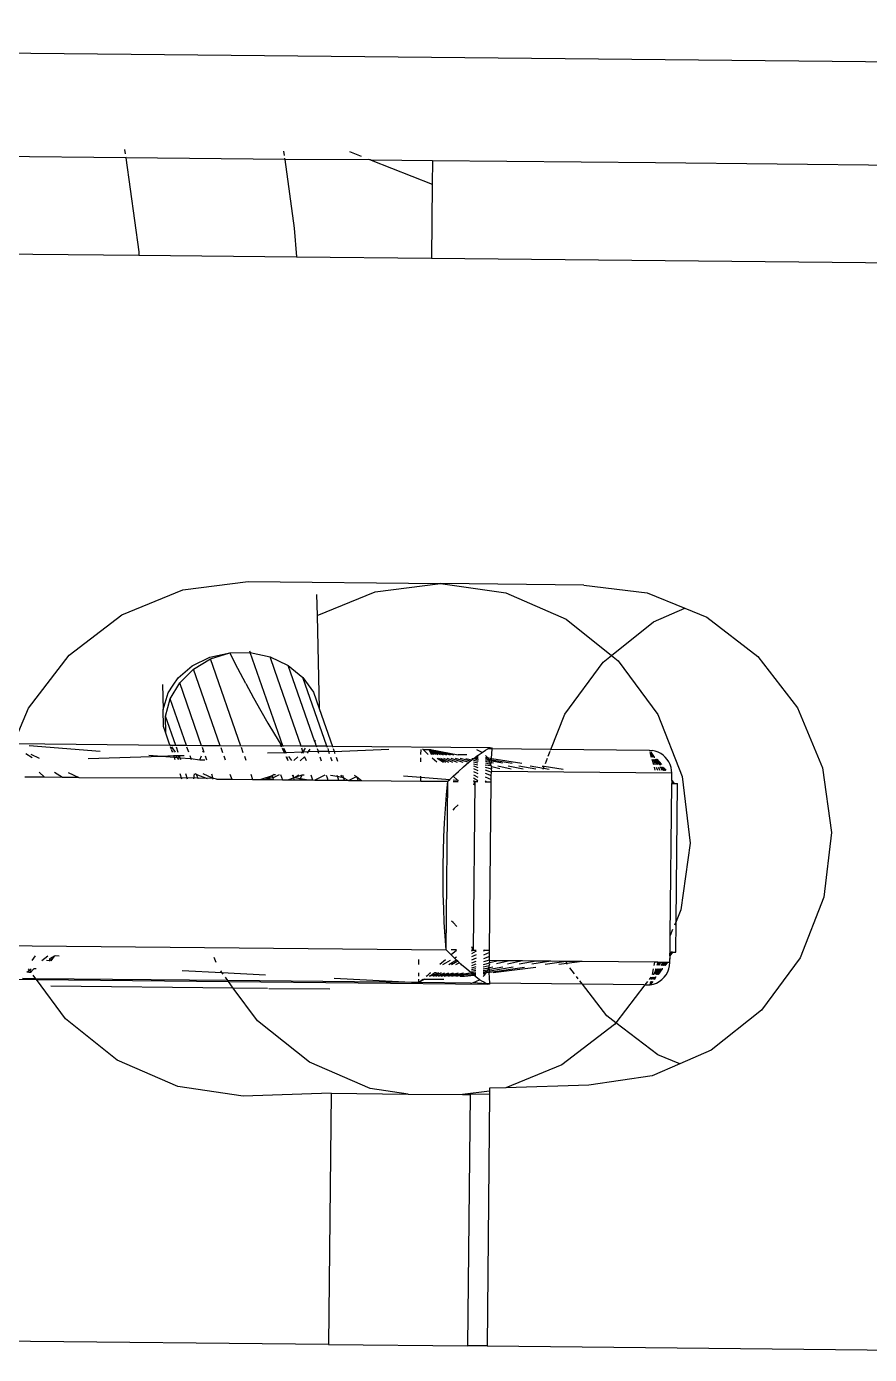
# Model space of a CAD drawing. Extents: x 3485972 to 3601240, y -673889 to -591207.
# Drawn here: x 3499856.1 to 3499904.6, y -608099.5 to -608023 of the extents above; entities that cross this region are included whole.
import ezdxf

# ---------------------------------------------------------------- set-up
doc = ezdxf.new("R2010")
doc.units = 0
doc.header["$LTSCALE"] = 6
doc.header["$MEASUREMENT"] = 0
doc.layers.add('medical equipment', color=4, linetype='CONTINUOUS')

msp = doc.modelspace()

# ---------------------------------------------------------------- linework, layer by layer
at = {"layer": 'medical equipment'}
for p, q in [((3499983.601, -608025.841), (3499701.208, -608023.016)), ((3499861.765, -608030.572), (3499786.703, -608029.806)), ((3499861.698, -608030.091), (3499861.734, -608030.349)), ((3499870.85, -608030.183), (3499870.886, -608030.44)), ((3499874.638, -608030.221), (3499875.31, -608030.484)), ((3499861.756, -608030.51), (3499861.765, -608030.572)), ((3499861.765, -608030.572), (3499862.51, -608035.988)), ((3499870.916, -608030.664), (3499861.765, -608030.572)), ((3499870.908, -608030.601), (3499870.916, -608030.664)), ((3499870.916, -608030.664), (3499871.463, -608034.63)), ((3499875.856, -608030.698), (3499870.916, -608030.664)), ((3499875.732, -608030.65), (3499875.856, -608030.698)), ((3499875.856, -608030.698), (3499875.895, -608030.714)), ((3499875.895, -608030.714), (3499879.402, -608032.088)), ((3499879.416, -608030.749), (3499875.895, -608030.714)), ((3499879.416, -608030.749), (3499879.402, -608032.088)), ((3499892.254, -608030.862), (3499879.416, -608030.749)), ((3499912.498, -608031.08), (3499892.254, -608030.862)), ((3499879.402, -608032.088), (3499879.361, -608036.346)), ((3499871.463, -608034.63), (3499871.594, -608036.269)), ((3499834.949, -608035.902), (3499862.526, -608036.178)), ((3499862.51, -608035.988), (3499862.526, -608036.178)), ((3499862.526, -608036.178), (3499871.594, -608036.269)), ((3499871.594, -608036.269), (3499879.361, -608036.346)), ((3499879.361, -608036.346), (3499931.966, -608036.873)), ((3499861.532, -608056.895), (3499865.05, -608055.45)), ((3499865.05, -608055.45), (3499868.814, -608054.983)), ((3499868.814, -608054.983), (3499879.876, -608055.094)), ((3499872.772, -608056.932), (3499876.112, -608055.561)), ((3499876.112, -608055.561), (3499879.876, -608055.094)), ((3499879.876, -608055.094), (3499883.63, -608055.636)), ((3499888.122, -608055.176), (3499879.876, -608055.094)), ((3499883.63, -608055.636), (3499887.118, -608057.151)), ((3499888.122, -608055.176), (3499891.782, -608055.627)), ((3499891.782, -608055.627), (3499893.939, -608056.511)), ((3499872.744, -608055.72), (3499872.772, -608056.932)), ((3499858.501, -608059.218), (3499861.532, -608056.895)), ((3499872.772, -608056.932), (3499872.897, -608062.281)), ((3499887.118, -608057.151), (3499889.72, -608059.23)), ((3499892.143, -608057.293), (3499893.939, -608056.511)), ((3499893.939, -608056.511), (3499895.203, -608057.029)), ((3499895.203, -608057.029), (3499898.15, -608059.286)), ((3499889.72, -608059.23), (3499892.143, -608057.293)), ((3499856.162, -608062.263), (3499858.501, -608059.218)), ((3499865.595, -608059.83), (3499866.609, -608059.333)), ((3499865.665, -608060.03), (3499866.645, -608059.437)), ((3499866.609, -608059.333), (3499867.746, -608059.073)), ((3499866.645, -608059.437), (3499867.746, -608059.073)), ((3499868.391, -608064.456), (3499866.645, -608059.437)), ((3499867.746, -608059.073), (3499868.929, -608059.067)), ((3499868.222, -608059.992), (3499867.746, -608059.073)), ((3499868.893, -608058.963), (3499868.929, -608059.067)), ((3499868.929, -608059.067), (3499870.073, -608059.316)), ((3499870.797, -608064.439), (3499868.929, -608059.067)), ((3499870.073, -608059.316), (3499871.068, -608059.788)), ((3499870.349, -608060.097), (3499870.073, -608059.316)), ((3499889.241, -608059.613), (3499889.72, -608059.23)), ((3499889.72, -608059.23), (3499890.102, -608059.534)), ((3499890.102, -608059.534), (3499892.379, -608062.625)), ((3499898.15, -608059.286), (3499900.424, -608062.245)), ((3499864.773, -608060.53), (3499865.595, -608059.83)), ((3499864.871, -608060.812), (3499865.665, -608060.03)), ((3499867.2, -608064.444), (3499865.665, -608060.03)), ((3499868.68, -608060.857), (3499868.222, -608059.992)), ((3499871.862, -608064.45), (3499870.349, -608060.097)), ((3499871.068, -608059.788), (3499871.111, -608059.808)), ((3499871.111, -608059.808), (3499871.962, -608060.493)), ((3499872.637, -608064.198), (3499871.111, -608059.808)), ((3499887.027, -608062.62), (3499889.241, -608059.613)), ((3499863.876, -608060.901), (3499863.913, -608062.336)), ((3499864.199, -608061.384), (3499864.496, -608060.942)), ((3499864.319, -608061.73), (3499864.871, -608060.812)), ((3499864.496, -608060.942), (3499864.773, -608060.53)), ((3499866.131, -608064.434), (3499864.871, -608060.812)), ((3499868.68, -608060.857), (3499869.119, -608061.668)), ((3499871.962, -608060.493), (3499872.571, -608061.345)), ((3499873.343, -608064.465), (3499871.962, -608060.493)), ((3499863.913, -608062.336), (3499864.199, -608061.384)), ((3499864.047, -608062.72), (3499864.319, -608061.73)), ((3499865.257, -608064.425), (3499864.319, -608061.73)), ((3499869.119, -608061.668), (3499869.539, -608062.423)), ((3499872.571, -608061.345), (3499872.897, -608062.281)), ((3499855.3, -608064.325), (3499856.162, -608062.263)), ((3499863.933, -608063.326), (3499863.913, -608062.336)), ((3499869.539, -608062.423), (3499869.94, -608063.123)), ((3499872.897, -608062.281), (3499873.657, -608064.468)), ((3499900.424, -608062.245), (3499901.87, -608065.703)), ((3499864.069, -608063.717), (3499863.933, -608063.326)), ((3499864.069, -608063.717), (3499864.047, -608062.72)), ((3499864.637, -608064.419), (3499864.047, -608062.72)), ((3499869.94, -608063.123), (3499870.321, -608063.767)), ((3499886.229, -608064.643), (3499887.027, -608062.62)), ((3499892.379, -608062.625), (3499893.794, -608066.212)), ((3499864.259, -608064.275), (3499864.069, -608063.717)), ((3499870.321, -608063.767), (3499870.682, -608064.355)), ((3499872.66, -608064.124), (3499872.637, -608064.198)), ((3499864.309, -608064.415), (3499855.3, -608064.325)), ((3499856.211, -608064.419), (3499860.291, -608064.75)), ((3499864.294, -608064.374), (3499864.259, -608064.275)), ((3499864.309, -608064.415), (3499864.294, -608064.374)), ((3499864.637, -608064.419), (3499864.309, -608064.415)), ((3499864.389, -608064.65), (3499864.338, -608064.5)), ((3499864.389, -608064.65), (3499864.416, -608064.686)), ((3499864.417, -608064.718), (3499864.416, -608064.686)), ((3499864.417, -608064.718), (3499864.438, -608064.791)), ((3499864.631, -608064.793), (3499864.421, -608064.501)), ((3499864.494, -608064.792), (3499864.438, -608064.791)), ((3499865.257, -608064.425), (3499864.637, -608064.419)), ((3499864.667, -608064.504), (3499864.768, -608064.794)), ((3499866.131, -608064.434), (3499865.257, -608064.425)), ((3499865.387, -608064.801), (3499865.286, -608064.51)), ((3499867.2, -608064.444), (3499866.131, -608064.434)), ((3499866.16, -608064.519), (3499866.236, -608064.738)), ((3499866.207, -608064.809), (3499866.236, -608064.738)), ((3499866.236, -608064.738), (3499866.261, -608064.809)), ((3499868.391, -608064.456), (3499867.2, -608064.444)), ((3499867.229, -608064.529), (3499867.33, -608064.82)), ((3499870.693, -608064.438), (3499868.391, -608064.456)), ((3499868.521, -608064.832), (3499868.42, -608064.541)), ((3499869.922, -608064.846), (3499870.873, -608064.816)), ((3499870.655, -608064.369), (3499870.693, -608064.438)), ((3499870.682, -608064.355), (3499870.693, -608064.438)), ((3499870.693, -608064.438), (3499870.716, -608064.48)), ((3499870.693, -608064.438), (3499870.744, -608064.48)), ((3499870.797, -608064.439), (3499870.693, -608064.438)), ((3499870.764, -608064.565), (3499870.928, -608064.814)), ((3499870.764, -608064.565), (3499870.873, -608064.816)), ((3499870.797, -608064.439), (3499870.812, -608064.481)), ((3499871.862, -608064.45), (3499870.797, -608064.439)), ((3499870.841, -608064.565), (3499870.928, -608064.814)), ((3499870.841, -608064.565), (3499870.98, -608064.813)), ((3499870.873, -608064.816), (3499870.928, -608064.814)), ((3499870.873, -608064.816), (3499870.89, -608064.856)), ((3499870.928, -608064.814), (3499870.98, -608064.813)), ((3499870.928, -608064.814), (3499870.942, -608064.856)), ((3499870.98, -608064.813), (3499871.956, -608064.788)), ((3499870.98, -608064.813), (3499871.005, -608064.857)), ((3499871.877, -608064.491), (3499871.862, -608064.45)), ((3499872.728, -608064.458), (3499871.862, -608064.45)), ((3499871.956, -608064.788), (3499871.877, -608064.866)), ((3499871.956, -608064.788), (3499871.906, -608064.576)), ((3499872.083, -608064.578), (3499871.956, -608064.788)), ((3499871.956, -608064.788), (3499872.261, -608064.772)), ((3499871.956, -608064.788), (3499871.984, -608064.867)), ((3499872.261, -608064.772), (3499872.197, -608064.869)), ((3499872.358, -608064.628), (3499872.261, -608064.772)), ((3499872.261, -608064.772), (3499872.831, -608064.754)), ((3499872.637, -608064.198), (3499872.728, -608064.458)), ((3499872.728, -608064.458), (3499872.743, -608064.5)), ((3499873.343, -608064.465), (3499872.728, -608064.458)), ((3499872.772, -608064.585), (3499872.831, -608064.754)), ((3499872.831, -608064.754), (3499873.43, -608064.738)), ((3499872.873, -608064.876), (3499872.831, -608064.754)), ((3499873.343, -608064.465), (3499873.358, -608064.506)), ((3499873.657, -608064.468), (3499873.343, -608064.465)), ((3499873.387, -608064.591), (3499873.43, -608064.738)), ((3499873.43, -608064.738), (3499873.479, -608064.882)), ((3499873.43, -608064.738), (3499873.76, -608064.765)), ((3499873.657, -608064.468), (3499873.671, -608064.509)), ((3499882.744, -608064.559), (3499873.657, -608064.468)), ((3499873.701, -608064.594), (3499873.76, -608064.765)), ((3499873.76, -608064.765), (3499876.913, -608064.626)), ((3499873.76, -608064.765), (3499873.783, -608064.839)), ((3499873.783, -608064.839), (3499873.799, -608064.885)), ((3499878.754, -608064.934), (3499878.757, -608064.644)), ((3499878.883, -608064.646), (3499878.846, -608064.645)), ((3499879.178, -608064.939), (3499878.883, -608064.646)), ((3499878.883, -608064.646), (3499879.203, -608064.649)), ((3499879.203, -608064.649), (3499879.255, -608064.649)), ((3499879.203, -608064.649), (3499879.357, -608064.94)), ((3499879.203, -608064.649), (3499879.411, -608064.941)), ((3499879.255, -608064.649), (3499879.309, -608064.65)), ((3499879.255, -608064.649), (3499879.49, -608064.942)), ((3499879.309, -608064.65), (3499880.653, -608064.953)), ((3499879.309, -608064.65), (3499880.889, -608064.956)), ((3499879.309, -608064.65), (3499880.43, -608064.951)), ((3499879.309, -608064.65), (3499880.224, -608064.949)), ((3499879.309, -608064.65), (3499880.035, -608064.947)), ((3499879.309, -608064.65), (3499879.866, -608064.945)), ((3499879.309, -608064.65), (3499879.718, -608064.944)), ((3499879.309, -608064.65), (3499879.592, -608064.943)), ((3499882.043, -608064.701), (3499881.975, -608064.677)), ((3499882.04, -608064.967), (3499882.269, -608064.829)), ((3499882.195, -608064.778), (3499882.043, -608064.701)), ((3499882.269, -608064.829), (3499882.195, -608064.778)), ((3499882.269, -608064.829), (3499882.466, -608064.682)), ((3499882.466, -608064.682), (3499882.61, -608064.607)), ((3499882.61, -608064.607), (3499882.744, -608064.559)), ((3499882.818, -608064.609), (3499882.61, -608064.607)), ((3499882.744, -608064.559), (3499882.819, -608064.562)), ((3499882.812, -608065.171), (3499882.848, -608064.609)), ((3499882.819, -608064.562), (3499882.848, -608064.609)), ((3499886.229, -608064.643), (3499882.848, -608064.609)), ((3499886.079, -608065.024), (3499886.19, -608064.742)), ((3499886.211, -608064.687), (3499886.229, -608064.643)), ((3499891.9, -608064.699), (3499886.229, -608064.643)), ((3499891.9, -608064.699), (3499892.07, -608064.712)), ((3499891.9, -608064.699), (3499891.924, -608064.744)), ((3499891.929, -608064.799), (3499892.008, -608065.083)), ((3499891.953, -608064.799), (3499892.102, -608065.084)), ((3499891.953, -608064.799), (3499892.14, -608065.084)), ((3499891.953, -608064.799), (3499892.172, -608065.085)), ((3499891.953, -608064.799), (3499892.058, -608065.083)), ((3499891.982, -608064.8), (3499892.172, -608065.085)), ((3499892.237, -608064.747), (3499892.07, -608064.712)), ((3499892.398, -608064.804), (3499892.237, -608064.747)), ((3499892.55, -608064.881), (3499892.398, -608064.804)), ((3499892.691, -608064.977), (3499892.55, -608064.881)), ((3499856.382, -608065.138), (3499856.022, -608064.906)), ((3499856.302, -608064.909), (3499856.775, -608065.142)), ((3499859.606, -608065.171), (3499863.841, -608065.037)), ((3499863.09, -608064.976), (3499863.841, -608065.037)), ((3499863.841, -608065.037), (3499864.508, -608064.991)), ((3499863.841, -608065.037), (3499864.544, -608065.094)), ((3499864.508, -608064.991), (3499864.641, -608064.992)), ((3499864.508, -608064.991), (3499864.544, -608065.094)), ((3499864.544, -608065.094), (3499864.588, -608065.22)), ((3499864.544, -608065.094), (3499864.728, -608065.109)), ((3499864.641, -608064.992), (3499864.775, -608064.993)), ((3499864.728, -608065.109), (3499864.641, -608064.992)), ((3499864.811, -608065.223), (3499864.728, -608065.109)), ((3499864.728, -608065.109), (3499864.868, -608065.123)), ((3499864.868, -608065.123), (3499864.775, -608064.993)), ((3499864.775, -608064.993), (3499864.837, -608064.994)), ((3499864.837, -608064.994), (3499864.868, -608065.123)), ((3499864.837, -608064.994), (3499865.127, -608064.997)), ((3499864.888, -608065.139), (3499864.868, -608065.123)), ((3499864.868, -608065.123), (3499864.917, -608065.224)), ((3499864.868, -608065.123), (3499865.517, -608065.173)), ((3499865.457, -608065), (3499865.517, -608065.173)), ((3499865.517, -608065.173), (3499865.537, -608065.23)), ((3499865.517, -608065.173), (3499866.029, -608065.235)), ((3499866.029, -608065.235), (3499866.124, -608065.007)), ((3499866.029, -608065.235), (3499866.312, -608065.238)), ((3499866.331, -608065.009), (3499866.411, -608065.239)), ((3499867.4, -608065.02), (3499867.479, -608065.249)), ((3499868.591, -608065.031), (3499868.671, -608065.261)), ((3499870.973, -608065.055), (3499871.092, -608065.285)), ((3499871.012, -608065.056), (3499871.092, -608065.285)), ((3499871.14, -608065.057), (3499871.296, -608065.287)), ((3499871.677, -608065.062), (3499871.447, -608065.289)), ((3499872.057, -608065.078), (3499871.807, -608065.293)), ((3499872.099, -608065.129), (3499872.057, -608065.078)), ((3499872.157, -608065.296), (3499872.099, -608065.129)), ((3499872.929, -608065.075), (3499873.008, -608065.305)), ((3499873.549, -608065.081), (3499873.629, -608065.311)), ((3499873.868, -608065.084), (3499873.948, -608065.314)), ((3499878.75, -608065.362), (3499878.752, -608065.133)), ((3499879.668, -608065.371), (3499879.406, -608065.14)), ((3499879.682, -608065.142), (3499880.057, -608065.375)), ((3499879.765, -608065.143), (3499880.173, -608065.376)), ((3499879.887, -608065.144), (3499880.344, -608065.378)), ((3499880.045, -608065.146), (3499880.566, -608065.38)), ((3499880.239, -608065.148), (3499880.839, -608065.383)), ((3499880.468, -608065.15), (3499881.16, -608065.386)), ((3499880.728, -608065.153), (3499881.51, -608065.385)), ((3499881.397, -608064.961), (3499880.889, -608064.956)), ((3499880.906, -608065.91), (3499881.209, -608065.64)), ((3499881.019, -608065.156), (3499881.604, -608065.308)), ((3499881.209, -608065.64), (3499881.51, -608065.385)), ((3499881.337, -608065.159), (3499881.689, -608065.239)), ((3499881.51, -608065.385), (3499881.604, -608065.308)), ((3499881.604, -608065.308), (3499881.689, -608065.239)), ((3499881.681, -608065.162), (3499881.783, -608065.163)), ((3499881.689, -608065.239), (3499881.783, -608065.163)), ((3499881.778, -608065.597), (3499882.033, -608065.683)), ((3499881.78, -608065.465), (3499882.034, -608065.54)), ((3499881.781, -608065.354), (3499882.035, -608065.42)), ((3499881.782, -608065.261), (3499882.037, -608065.319)), ((3499881.783, -608065.163), (3499881.831, -608065.127)), ((3499881.783, -608065.163), (3499882.037, -608065.235)), ((3499881.831, -608065.127), (3499881.89, -608065.081)), ((3499881.831, -608065.127), (3499882.038, -608065.165)), ((3499881.89, -608065.081), (3499881.942, -608065.042)), ((3499881.89, -608065.081), (3499882.039, -608065.106)), ((3499881.942, -608065.042), (3499882.04, -608064.967)), ((3499881.942, -608065.042), (3499882.039, -608065.056)), ((3499882.458, -608065.53), (3499882.794, -608065.577)), ((3499882.459, -608065.416), (3499882.764, -608065.486)), ((3499882.46, -608065.321), (3499882.721, -608065.374)), ((3499882.461, -608065.175), (3499882.629, -608065.203)), ((3499882.461, -608065.242), (3499882.667, -608065.26)), ((3499882.462, -608065.119), (3499882.574, -608065.117)), ((3499882.574, -608065.117), (3499882.463, -608064.989)), ((3499882.574, -608065.117), (3499882.812, -608065.171)), ((3499882.574, -608065.117), (3499882.629, -608065.203)), ((3499882.629, -608065.203), (3499882.812, -608065.233)), ((3499882.667, -608065.26), (3499882.629, -608065.203)), ((3499882.721, -608065.374), (3499882.667, -608065.26)), ((3499882.667, -608065.26), (3499882.811, -608065.305)), ((3499882.741, -608065.414), (3499882.721, -608065.374)), ((3499882.741, -608065.414), (3499882.81, -608065.392)), ((3499882.764, -608065.486), (3499882.741, -608065.414)), ((3499882.764, -608065.486), (3499882.81, -608065.392)), ((3499882.794, -608065.577), (3499882.764, -608065.486)), ((3499882.808, -608065.621), (3499882.794, -608065.577)), ((3499882.808, -608065.65), (3499882.808, -608065.621)), ((3499882.825, -608065.744), (3499882.808, -608065.65)), ((3499882.81, -608065.392), (3499882.811, -608065.305)), ((3499882.811, -608065.305), (3499882.812, -608065.233)), ((3499882.812, -608065.233), (3499882.812, -608065.171)), ((3499882.838, -608065.628), (3499883.302, -608065.749)), ((3499882.84, -608065.398), (3499882.929, -608065.416)), ((3499882.841, -608065.311), (3499883.449, -608065.421)), ((3499882.842, -608065.176), (3499884.567, -608065.433)), ((3499882.842, -608065.237), (3499883.997, -608065.427)), ((3499883.177, -608065.58), (3499883.942, -608065.756)), ((3499883.765, -608065.586), (3499884.631, -608065.762)), ((3499884.39, -608065.593), (3499885.365, -608065.77)), ((3499885.048, -608065.599), (3499885.803, -608065.723)), ((3499885.732, -608065.606), (3499885.849, -608065.607)), ((3499885.803, -608065.723), (3499885.849, -608065.607)), ((3499885.849, -608065.607), (3499886.939, -608065.785)), ((3499885.912, -608065.446), (3499886.028, -608065.152)), ((3499892.045, -608065.212), (3499892.128, -608065.508)), ((3499892.11, -608065.212), (3499892.231, -608065.509)), ((3499892.169, -608065.213), (3499892.325, -608065.51)), ((3499892.172, -608065.085), (3499892.215, -608065.085)), ((3499892.221, -608065.214), (3499892.406, -608065.511)), ((3499892.264, -608065.214), (3499892.473, -608065.511)), ((3499892.445, -608065.511), (3499892.264, -608065.214)), ((3499892.321, -608065.215), (3499892.526, -608065.512)), ((3499892.321, -608065.215), (3499892.59, -608065.512)), ((3499892.473, -608065.511), (3499892.526, -608065.512)), ((3499892.526, -608065.512), (3499892.564, -608065.512)), ((3499892.818, -608065.091), (3499892.691, -608064.977)), ((3499892.929, -608065.221), (3499892.818, -608065.091)), ((3499893.022, -608065.364), (3499892.929, -608065.221)), ((3499893.096, -608065.518), (3499893.022, -608065.364)), ((3499893.149, -608065.68), (3499893.096, -608065.518)), ((3499857.084, -608066.25), (3499855.961, -608066.239)), ((3499857.084, -608066.25), (3499856.784, -608065.955)), ((3499858.119, -608066.26), (3499857.084, -608066.25)), ((3499858.119, -608066.26), (3499857.66, -608065.964)), ((3499859.059, -608066.27), (3499858.119, -608066.26)), ((3499858.456, -608065.972), (3499859.059, -608066.27)), ((3499859.059, -608066.27), (3499865.904, -608066.285)), ((3499864.875, -608066.036), (3499864.977, -608066.329)), ((3499865.201, -608066.039), (3499865.303, -608066.333)), ((3499865.681, -608066.336), (3499865.722, -608066.044)), ((3499865.812, -608066.084), (3499865.761, -608066.045)), ((3499865.82, -608066.045), (3499865.812, -608066.084)), ((3499865.812, -608066.084), (3499865.904, -608066.285)), ((3499866.463, -608066.344), (3499865.812, -608066.084)), ((3499865.904, -608066.285), (3499865.901, -608066.339)), ((3499865.904, -608066.285), (3499866.753, -608066.301)), ((3499866.753, -608066.301), (3499866.219, -608066.049)), ((3499866.694, -608066.054), (3499866.71, -608066.1)), ((3499866.71, -608066.1), (3499866.753, -608066.301)), ((3499866.753, -608066.301), (3499866.796, -608066.348)), ((3499866.978, -608066.349), (3499866.753, -608066.301)), ((3499866.978, -608066.349), (3499867.865, -608066.358)), ((3499867.763, -608066.065), (3499867.865, -608066.358)), ((3499867.865, -608066.358), (3499869.056, -608066.37)), ((3499868.954, -608066.077), (3499869.056, -608066.37)), ((3499869.056, -608066.37), (3499869.54, -608066.375)), ((3499870.182, -608066.163), (3499869.54, -608066.375)), ((3499869.54, -608066.375), (3499869.787, -608066.377)), ((3499869.787, -608066.377), (3499870.182, -608066.163)), ((3499870.221, -608066.275), (3499869.787, -608066.377)), ((3499869.787, -608066.377), (3499870.254, -608066.382)), ((3499870.302, -608066.09), (3499870.182, -608066.163)), ((3499870.182, -608066.163), (3499870.221, -608066.275)), ((3499870.221, -608066.275), (3499870.611, -608066.093)), ((3499870.221, -608066.275), (3499870.254, -608066.382)), ((3499870.254, -608066.382), (3499870.779, -608066.387)), ((3499870.302, -608066.09), (3499870.38, -608066.091)), ((3499870.677, -608066.094), (3499870.779, -608066.387)), ((3499870.779, -608066.387), (3499871.085, -608066.39)), ((3499871.085, -608066.39), (3499871.409, -608066.283)), ((3499871.085, -608066.39), (3499871.447, -608066.394)), ((3499871.345, -608066.101), (3499871.427, -608066.251)), ((3499871.375, -608066.101), (3499871.427, -608066.251)), ((3499871.427, -608066.251), (3499871.409, -608066.283)), ((3499871.409, -608066.283), (3499871.447, -608066.394)), ((3499871.427, -608066.251), (3499871.479, -608066.26)), ((3499871.447, -608066.394), (3499872.278, -608066.402)), ((3499871.479, -608066.26), (3499871.719, -608066.104)), ((3499871.479, -608066.26), (3499871.912, -608066.117)), ((3499871.479, -608066.26), (3499872.278, -608066.402)), ((3499871.787, -608066.397), (3499871.912, -608066.117)), ((3499871.912, -608066.117), (3499872.039, -608066.108)), ((3499872.278, -608066.402), (3499872.519, -608066.405)), ((3499872.417, -608066.111), (3499872.519, -608066.405)), ((3499872.519, -608066.405), (3499872.651, -608066.406)), ((3499873.227, -608066.12), (3499872.651, -608066.406)), ((3499872.651, -608066.406), (3499873.394, -608066.414)), ((3499873.292, -608066.12), (3499873.362, -608066.281)), ((3499873.362, -608066.281), (3499873.394, -608066.414)), ((3499873.394, -608066.414), (3499874.014, -608066.42)), ((3499873.546, -608066.123), (3499873.936, -608066.194)), ((3499873.912, -608066.126), (3499873.936, -608066.194)), ((3499873.936, -608066.194), (3499874.202, -608066.243)), ((3499873.936, -608066.194), (3499873.976, -608066.286)), ((3499873.976, -608066.286), (3499874.014, -608066.42)), ((3499874.014, -608066.42), (3499874.334, -608066.415)), ((3499874.202, -608066.243), (3499874.163, -608066.129)), ((3499874.202, -608066.243), (3499874.288, -608066.283)), ((3499874.235, -608066.13), (3499874.288, -608066.283)), ((3499874.288, -608066.283), (3499874.592, -608066.426)), ((3499874.288, -608066.283), (3499874.334, -608066.415)), ((3499874.334, -608066.415), (3499874.592, -608066.426)), ((3499874.592, -608066.426), (3499875.052, -608066.204)), ((3499874.907, -608066.136), (3499875.052, -608066.204)), ((3499875.052, -608066.204), (3499875.326, -608066.433)), ((3499875.052, -608066.204), (3499875.131, -608066.431)), ((3499877.753, -608066.165), (3499878.741, -608066.245)), ((3499878.739, -608066.467), (3499878.741, -608066.245)), ((3499878.741, -608066.245), (3499878.742, -608066.175)), ((3499878.741, -608066.245), (3499880.408, -608066.38)), ((3499880.302, -608066.482), (3499880.408, -608066.38)), ((3499880.408, -608066.38), (3499880.6, -608066.193)), ((3499880.599, -608066.395), (3499880.852, -608066.416)), ((3499880.6, -608066.193), (3499880.906, -608065.91)), ((3499880.852, -608066.416), (3499880.6, -608066.193)), ((3499880.852, -608066.416), (3499880.901, -608066.42)), ((3499880.901, -608066.459), (3499880.901, -608066.42)), ((3499881.772, -608066.289), (3499882.025, -608066.434)), ((3499881.773, -608066.108), (3499882.027, -608066.238)), ((3499881.775, -608065.923), (3499882.029, -608066.037)), ((3499881.777, -608065.75), (3499882.031, -608065.85)), ((3499882.451, -608066.227), (3499882.8, -608066.384)), ((3499882.453, -608066.015), (3499882.803, -608066.152)), ((3499882.455, -608065.827), (3499882.805, -608065.946)), ((3499882.456, -608065.666), (3499882.806, -608065.77)), ((3499882.799, -608066.507), (3499882.8, -608066.384)), ((3499882.8, -608066.384), (3499882.803, -608066.152)), ((3499882.803, -608066.152), (3499882.805, -608065.946)), ((3499882.805, -608065.946), (3499882.835, -608065.915)), ((3499882.806, -608065.77), (3499882.825, -608065.744)), ((3499882.835, -608065.915), (3499882.806, -608065.77)), ((3499893.19, -608066.018), (3499882.835, -608065.915)), ((3499885.783, -608065.774), (3499885.803, -608065.723)), ((3499885.803, -608065.723), (3499886.136, -608065.777)), ((3499892.174, -608065.67), (3499892.221, -608065.838)), ((3499892.298, -608065.671), (3499892.367, -608065.84)), ((3499892.41, -608065.672), (3499892.498, -608065.841)), ((3499892.507, -608065.673), (3499892.555, -608065.674)), ((3499892.668, -608065.843), (3499892.555, -608065.674)), ((3499892.555, -608065.674), (3499892.612, -608065.842)), ((3499892.588, -608065.674), (3499892.707, -608065.843)), ((3499892.626, -608065.675), (3499892.707, -608065.843)), ((3499892.652, -608065.675), (3499892.697, -608065.675)), ((3499892.697, -608065.675), (3499892.782, -608065.844)), ((3499892.707, -608065.843), (3499892.752, -608065.843)), ((3499892.722, -608065.676), (3499892.865, -608065.845)), ((3499892.782, -608065.844), (3499892.835, -608065.844)), ((3499893.181, -608065.848), (3499893.149, -608065.68)), ((3499893.19, -608066.018), (3499893.181, -608065.848)), ((3499893.186, -608066.427), (3499893.19, -608066.018)), ((3499893.794, -608066.212), (3499894.251, -608070.05)), ((3499901.87, -608065.703), (3499902.389, -608069.425)), ((3499874.592, -608066.426), (3499875.131, -608066.431)), ((3499875.131, -608066.431), (3499875.326, -608066.433)), ((3499875.326, -608066.433), (3499878.739, -608066.467)), ((3499878.739, -608066.467), (3499880.302, -608066.482)), ((3499880.204, -608076.187), (3499880.302, -608066.482)), ((3499880.226, -608067.266), (3499880.302, -608066.482)), ((3499880.598, -608066.486), (3499880.9, -608066.489)), ((3499881.863, -608066.498), (3499881.766, -608076.202)), ((3499881.77, -608066.44), (3499881.863, -608066.498)), ((3499881.77, -608066.49), (3499881.863, -608066.498)), ((3499881.863, -608066.498), (3499881.777, -608066.694)), ((3499881.863, -608066.498), (3499882.025, -608066.499)), ((3499882.448, -608066.504), (3499882.549, -608066.505)), ((3499882.449, -608066.453), (3499882.549, -608066.505)), ((3499882.549, -608066.505), (3499882.799, -608066.507)), ((3499882.702, -608076.211), (3499882.799, -608066.507)), ((3499893.097, -608075.364), (3499893.184, -608066.611)), ((3499893.185, -608066.52), (3499893.184, -608066.611)), ((3499893.184, -608066.611), (3499893.25, -608066.612)), ((3499893.186, -608066.427), (3499893.185, -608066.52)), ((3499893.185, -608066.52), (3499893.25, -608066.612)), ((3499893.186, -608066.427), (3499893.324, -608066.612)), ((3499893.25, -608066.612), (3499893.324, -608066.612)), ((3499893.324, -608066.612), (3499893.513, -608066.614)), ((3499893.433, -608074.559), (3499893.513, -608066.614)), ((3499880.162, -608068.063), (3499880.226, -608067.266)), ((3499880.887, -608067.836), (3499880.672, -608068.055)), ((3499880.11, -608068.871), (3499880.162, -608068.063)), ((3499880.672, -608068.055), (3499880.582, -608068.141)), ((3499880.071, -608069.687), (3499880.11, -608068.871)), ((3499902.389, -608069.425), (3499901.945, -608073.158)), ((3499880.044, -608070.508), (3499880.071, -608069.687)), ((3499894.251, -608070.05), (3499893.718, -608073.878)), ((3499880.029, -608071.333), (3499880.044, -608070.508)), ((3499880.027, -608072.157), (3499880.029, -608071.333)), ((3499880.038, -608072.979), (3499880.027, -608072.157)), ((3499880.061, -608073.796), (3499880.038, -608072.979)), ((3499901.945, -608073.158), (3499900.569, -608076.646)), ((3499880.096, -608074.604), (3499880.061, -608073.796)), ((3499893.718, -608073.878), (3499893.433, -608074.559)), ((3499880.144, -608075.402), (3499880.096, -608074.604)), ((3499880.606, -608074.621), (3499880.518, -608074.533)), ((3499880.817, -608074.845), (3499880.606, -608074.621)), ((3499893.433, -608074.559), (3499893.347, -608074.765)), ((3499893.416, -608076.319), (3499893.433, -608074.559)), ((3499880.204, -608076.187), (3499880.144, -608075.402)), ((3499893.087, -608076.315), (3499893.097, -608075.364)), ((3499893.24, -608075.021), (3499893.097, -608075.364)), ((3499832.223, -608075.707), (3499880.204, -608076.187)), ((3499880.498, -608076.482), (3499880.204, -608076.187)), ((3499880.803, -608076.223), (3499880.498, -608076.482)), ((3499880.803, -608076.192), (3499880.501, -608076.189)), ((3499881.927, -608076.269), (3499881.67, -608076.409)), ((3499881.766, -608076.202), (3499881.672, -608076.201)), ((3499881.766, -608076.202), (3499881.672, -608076.258)), ((3499881.766, -608076.202), (3499881.684, -608076.004)), ((3499881.766, -608076.202), (3499881.928, -608076.204)), ((3499882.701, -608076.335), (3499882.348, -608076.485)), ((3499882.351, -608076.208), (3499882.452, -608076.209)), ((3499882.452, -608076.209), (3499882.351, -608076.259)), ((3499882.452, -608076.209), (3499882.702, -608076.211)), ((3499882.699, -608076.567), (3499882.701, -608076.335)), ((3499882.701, -608076.335), (3499882.702, -608076.211)), ((3499893.227, -608076.317), (3499893.085, -608076.527)), ((3499893.086, -608076.42), (3499893.087, -608076.315)), ((3499893.153, -608076.316), (3499893.086, -608076.42)), ((3499893.087, -608076.315), (3499893.153, -608076.316)), ((3499893.227, -608076.317), (3499893.153, -608076.316)), ((3499893.227, -608076.317), (3499893.416, -608076.319)), ((3499856.37, -608076.8), (3499856.568, -608076.529)), ((3499856.941, -608076.806), (3499857.288, -608076.536)), ((3499857.352, -608076.81), (3499857.208, -608076.808)), ((3499857.384, -608076.699), (3499857.352, -608076.81)), ((3499857.403, -608076.81), (3499857.352, -608076.81)), ((3499857.646, -608076.55), (3499857.384, -608076.699)), ((3499857.646, -608076.55), (3499857.403, -608076.81)), ((3499857.646, -608076.55), (3499857.459, -608076.811)), ((3499857.701, -608076.54), (3499857.646, -608076.55)), ((3499857.941, -608076.543), (3499857.701, -608076.54)), ((3499866.967, -608076.906), (3499866.859, -608076.632)), ((3499878.634, -608077.022), (3499878.636, -608076.75)), ((3499880.163, -608076.765), (3499879.845, -608077.035)), ((3499880.011, -608077.036), (3499880.188, -608076.927)), ((3499880.188, -608076.927), (3499880.45, -608076.778)), ((3499880.802, -608076.775), (3499880.356, -608077.04)), ((3499880.679, -608076.657), (3499880.498, -608076.482)), ((3499880.875, -608076.843), (3499880.51, -608077.041)), ((3499880.679, -608076.657), (3499880.713, -608076.639)), ((3499880.802, -608076.775), (3499880.679, -608076.657)), ((3499880.713, -608076.639), (3499880.799, -608076.597)), ((3499880.969, -608076.93), (3499880.735, -608077.043)), ((3499880.875, -608076.843), (3499880.802, -608076.775)), ((3499880.969, -608076.93), (3499880.875, -608076.843)), ((3499881.095, -608077.047), (3499880.969, -608076.93)), ((3499881.096, -608077.018), (3499881.029, -608077.046)), ((3499881.385, -608077.304), (3499881.095, -608077.047)), ((3499881.92, -608077.02), (3499881.663, -608077.102)), ((3499881.921, -608076.854), (3499881.665, -608076.948)), ((3499881.923, -608076.666), (3499881.667, -608076.775)), ((3499881.925, -608076.465), (3499881.669, -608076.59)), ((3499882.687, -608077.099), (3499882.341, -608077.182)), ((3499882.695, -608076.949), (3499882.343, -608077.046)), ((3499882.696, -608076.773), (3499882.344, -608076.885)), ((3499882.699, -608076.567), (3499882.346, -608076.697)), ((3499882.67, -608077.177), (3499882.687, -608077.099)), ((3499882.687, -608077.099), (3499882.711, -608076.995)), ((3499882.695, -608076.949), (3499882.726, -608076.809)), ((3499882.711, -608076.995), (3499882.695, -608076.949)), ((3499882.696, -608076.773), (3499882.699, -608076.567)), ((3499882.726, -608076.809), (3499882.696, -608076.773)), ((3499883.188, -608076.813), (3499882.725, -608076.941)), ((3499883.188, -608076.813), (3499882.726, -608076.809)), ((3499883.858, -608076.82), (3499883.109, -608076.999)), ((3499883.858, -608076.82), (3499883.188, -608076.813)), ((3499884.591, -608076.827), (3499883.737, -608077.005)), ((3499884.591, -608076.827), (3499883.858, -608076.82)), ((3499885.382, -608076.835), (3499884.415, -608077.012)), ((3499885.382, -608076.835), (3499884.591, -608076.827)), ((3499886.223, -608076.844), (3499885.135, -608077.019)), ((3499886.223, -608076.844), (3499885.382, -608076.835)), ((3499887.108, -608076.852), (3499885.894, -608077.027)), ((3499887.108, -608076.852), (3499886.223, -608076.844)), ((3499887.153, -608076.974), (3499886.683, -608077.034)), ((3499887.153, -608076.974), (3499887.108, -608076.852)), ((3499888.029, -608076.862), (3499887.108, -608076.852)), ((3499888.029, -608076.862), (3499887.153, -608076.974)), ((3499887.171, -608077.022), (3499887.153, -608076.974)), ((3499892.217, -608076.903), (3499888.029, -608076.862)), ((3499892.179, -608077.089), (3499892.217, -608076.903)), ((3499892.384, -608076.905), (3499892.217, -608076.903)), ((3499892.384, -608076.905), (3499892.322, -608077.091)), ((3499892.453, -608076.906), (3499892.375, -608077.091)), ((3499892.453, -608076.906), (3499892.384, -608076.905)), ((3499892.535, -608076.906), (3499892.451, -608077.092)), ((3499892.535, -608076.906), (3499892.453, -608076.906)), ((3499892.666, -608076.908), (3499892.535, -608076.906)), ((3499892.666, -608076.908), (3499892.563, -608077.093)), ((3499892.73, -608076.908), (3499892.618, -608077.094)), ((3499892.775, -608076.909), (3499892.657, -608077.094)), ((3499892.73, -608076.908), (3499892.666, -608076.908)), ((3499892.826, -608076.909), (3499892.701, -608077.094)), ((3499892.775, -608076.909), (3499892.73, -608076.908)), ((3499892.86, -608076.91), (3499892.73, -608077.095)), ((3499892.897, -608076.91), (3499892.762, -608077.095)), ((3499892.826, -608076.909), (3499892.775, -608076.909)), ((3499892.963, -608076.911), (3499892.818, -608077.096)), ((3499892.86, -608076.91), (3499892.826, -608076.909)), ((3499892.897, -608076.91), (3499892.86, -608076.91)), ((3499892.963, -608076.911), (3499892.897, -608076.91)), ((3499893.081, -608076.912), (3499892.963, -608076.911)), ((3499893.025, -608077.28), (3499893.066, -608077.098)), ((3499893.066, -608077.098), (3499893.081, -608076.912)), ((3499893.081, -608076.912), (3499893.083, -608076.694)), ((3499893.085, -608076.527), (3499893.083, -608076.694)), ((3499893.083, -608076.694), (3499893.083, -608076.729)), ((3499893.085, -608076.527), (3499893.086, -608076.42)), ((3499900.569, -608076.646), (3499898.354, -608079.653)), ((3499844.819, -608077.812), (3499856.623, -608077.9)), ((3499856.586, -608077.849), (3499855.819, -608077.842)), ((3499856.076, -608077.478), (3499856.226, -608077.361)), ((3499856.226, -608077.361), (3499856.167, -608077.281)), ((3499856.17, -608077.479), (3499856.314, -608077.481)), ((3499856.226, -608077.361), (3499856.328, -608077.282)), ((3499856.226, -608077.361), (3499856.314, -608077.481)), ((3499856.339, -608077.415), (3499856.314, -608077.481)), ((3499856.473, -608077.284), (3499856.339, -608077.415)), ((3499856.586, -608077.849), (3499856.436, -608077.646)), ((3499856.513, -608077.284), (3499856.473, -608077.284)), ((3499856.577, -608077.285), (3499856.513, -608077.284)), ((3499856.607, -608077.285), (3499856.513, -608077.284)), ((3499867.648, -608077.96), (3499856.586, -608077.849)), ((3499856.623, -608077.9), (3499856.586, -608077.849)), ((3499865.015, -608077.369), (3499867.299, -608077.487)), ((3499867.299, -608077.487), (3499867.229, -608077.391)), ((3499867.299, -608077.487), (3499869.807, -608077.616)), ((3499867.377, -608077.591), (3499867.299, -608077.487)), ((3499867.648, -608077.96), (3499867.499, -608077.757)), ((3499873.764, -608077.819), (3499878.577, -608078.067)), ((3499878.623, -608078.07), (3499878.625, -608077.868)), ((3499878.623, -608078.07), (3499878.859, -608077.87)), ((3499878.957, -608077.871), (3499878.623, -608078.07)), ((3499878.627, -608077.704), (3499878.629, -608077.505)), ((3499878.957, -608077.871), (3499880.079, -608077.883)), ((3499879.061, -608077.708), (3499879.143, -608077.643)), ((3499879.143, -608077.643), (3499879.282, -608077.512)), ((3499879.282, -608077.711), (3499879.228, -608077.71)), ((3499879.282, -608077.512), (3499879.316, -608077.512)), ((3499879.557, -608077.514), (3499879.282, -608077.711)), ((3499879.761, -608077.517), (3499879.361, -608077.711)), ((3499879.92, -608077.518), (3499879.463, -608077.712)), ((3499879.64, -608077.515), (3499879.557, -608077.514)), ((3499880.114, -608077.52), (3499879.589, -608077.714)), ((3499880.342, -608077.522), (3499879.737, -608077.715)), ((3499880.602, -608077.525), (3499879.905, -608077.717)), ((3499880.893, -608077.528), (3499880.093, -608077.719)), ((3499881.211, -608077.531), (3499880.299, -608077.721)), ((3499881.553, -608077.534), (3499880.521, -608077.723)), ((3499881.706, -608077.572), (3499880.758, -608077.725)), ((3499881.265, -608077.73), (3499881.006, -608077.728)), ((3499881.764, -608077.619), (3499881.265, -608077.73)), ((3499881.815, -608077.66), (3499881.265, -608077.73)), ((3499881.639, -608077.519), (3499881.385, -608077.304)), ((3499881.915, -608077.468), (3499881.639, -608077.519)), ((3499881.659, -608077.535), (3499881.639, -608077.519)), ((3499881.706, -608077.572), (3499881.659, -608077.535)), ((3499881.916, -608077.384), (3499881.66, -608077.437)), ((3499881.917, -608077.283), (3499881.661, -608077.344)), ((3499881.918, -608077.163), (3499881.662, -608077.233)), ((3499881.914, -608077.539), (3499881.706, -608077.572)), ((3499881.764, -608077.619), (3499881.706, -608077.572)), ((3499881.914, -608077.598), (3499881.764, -608077.619)), ((3499881.815, -608077.66), (3499881.764, -608077.619)), ((3499881.913, -608077.647), (3499881.815, -608077.66)), ((3499881.912, -608077.737), (3499881.815, -608077.66)), ((3499882.117, -608077.905), (3499881.912, -608077.737)), ((3499882.336, -608077.726), (3499882.4, -608077.663)), ((3499882.466, -608077.576), (3499882.337, -608077.593)), ((3499882.556, -608077.435), (3499882.338, -608077.47)), ((3499882.512, -608077.515), (3499882.338, -608077.537)), ((3499882.603, -608077.351), (3499882.339, -608077.391)), ((3499882.649, -608077.232), (3499882.34, -608077.296)), ((3499882.4, -608077.663), (3499882.466, -608077.576)), ((3499882.466, -608077.576), (3499882.512, -608077.515)), ((3499882.512, -608077.515), (3499882.556, -608077.435)), ((3499882.689, -608077.486), (3499882.512, -608077.515)), ((3499882.556, -608077.435), (3499882.603, -608077.351)), ((3499882.69, -608077.414), (3499882.556, -608077.435)), ((3499882.603, -608077.351), (3499882.649, -608077.232)), ((3499882.691, -608077.327), (3499882.603, -608077.351)), ((3499882.649, -608077.232), (3499882.67, -608077.177)), ((3499882.692, -608077.223), (3499882.649, -608077.232)), ((3499882.691, -608077.327), (3499882.649, -608077.232)), ((3499882.689, -608077.486), (3499882.72, -608077.409)), ((3499882.713, -608078.111), (3499882.689, -608077.486)), ((3499882.72, -608077.409), (3499882.691, -608077.327)), ((3499884.704, -608077.197), (3499882.719, -608077.482)), ((3499884.07, -608077.191), (3499882.72, -608077.409)), ((3499883.467, -608077.185), (3499882.721, -608077.321)), ((3499882.9, -608077.179), (3499882.722, -608077.216)), ((3499885.364, -608077.204), (3499882.913, -608077.519)), ((3499887.589, -608077.565), (3499887.326, -608077.223)), ((3499887.808, -608077.85), (3499887.705, -608077.716)), ((3499891.983, -608077.759), (3499891.882, -608077.89)), ((3499892.015, -608077.892), (3499892.042, -608077.759)), ((3499892.099, -608077.76), (3499892.054, -608077.892)), ((3499892.072, -608077.61), (3499892.142, -608077.271)), ((3499892.15, -608077.76), (3499892.09, -608077.892)), ((3499892.148, -608077.611), (3499892.097, -608077.61)), ((3499892.216, -608077.761), (3499892.137, -608077.893)), ((3499892.249, -608077.761), (3499892.137, -608077.893)), ((3499892.188, -608077.491), (3499892.148, -608077.611)), ((3499892.249, -608077.761), (3499892.168, -608077.893)), ((3499892.231, -608077.436), (3499892.188, -608077.491)), ((3499892.249, -608077.761), (3499892.192, -608077.893)), ((3499892.369, -608077.274), (3499892.217, -608077.611)), ((3499892.299, -608077.273), (3499892.231, -608077.436)), ((3499892.261, -608077.273), (3499892.231, -608077.436)), ((3499892.295, -608077.762), (3499892.249, -608077.761)), ((3499892.463, -608077.275), (3499892.276, -608077.612)), ((3499892.509, -608077.275), (3499892.306, -608077.612)), ((3499892.349, -608077.613), (3499892.306, -608077.612)), ((3499892.541, -608077.275), (3499892.349, -608077.613)), ((3499892.578, -608077.276), (3499892.349, -608077.613)), ((3499892.602, -608077.276), (3499892.349, -608077.613)), ((3499892.629, -608077.276), (3499892.382, -608077.613)), ((3499892.629, -608077.276), (3499892.412, -608077.613)), ((3499892.622, -608077.898), (3499892.755, -608077.767)), ((3499892.676, -608077.277), (3499892.629, -608077.276)), ((3499892.755, -608077.767), (3499892.868, -608077.618)), ((3499892.868, -608077.618), (3499892.958, -608077.455)), ((3499892.958, -608077.455), (3499893.025, -608077.28)), ((3499858.291, -608080.164), (3499856.623, -608077.9)), ((3499856.623, -608077.9), (3499867.685, -608078.01)), ((3499867.941, -608078.385), (3499857.446, -608078.281)), ((3499867.685, -608078.01), (3499867.648, -608077.96)), ((3499878.577, -608078.067), (3499867.648, -608077.96)), ((3499867.941, -608078.385), (3499867.685, -608078.01)), ((3499867.685, -608078.01), (3499882.608, -608078.159)), ((3499869.354, -608080.274), (3499867.941, -608078.385)), ((3499869.914, -608078.405), (3499867.941, -608078.385)), ((3499870.005, -608078.406), (3499873.513, -608078.441)), ((3499878.577, -608078.067), (3499878.623, -608078.07)), ((3499881.596, -608078.097), (3499878.623, -608078.07)), ((3499881.596, -608078.097), (3499881.778, -608078.058)), ((3499881.778, -608078.058), (3499881.953, -608077.994)), ((3499881.778, -608078.058), (3499882.49, -608078.117)), ((3499881.953, -608077.994), (3499882.117, -608077.905)), ((3499882.333, -608078.031), (3499882.117, -608077.905)), ((3499882.49, -608078.117), (3499882.333, -608078.031)), ((3499882.49, -608078.117), (3499882.683, -608078.11)), ((3499882.608, -608078.159), (3499882.49, -608078.117)), ((3499882.683, -608078.157), (3499882.608, -608078.159)), ((3499882.713, -608078.111), (3499882.683, -608078.157)), ((3499888.049, -608078.164), (3499882.713, -608078.111)), ((3499888.049, -608078.164), (3499887.895, -608077.963)), ((3499891.58, -608078.199), (3499888.049, -608078.164)), ((3499889.445, -608079.98), (3499888.049, -608078.164)), ((3499891.644, -608078.199), (3499889.969, -608080.381)), ((3499891.58, -608078.199), (3499891.644, -608078.199)), ((3499891.765, -608078.213), (3499891.58, -608078.199)), ((3499891.796, -608078.002), (3499891.644, -608078.199)), ((3499891.644, -608078.199), (3499891.951, -608078.201)), ((3499891.951, -608078.201), (3499891.765, -608078.213)), ((3499892.04, -608078.004), (3499891.951, -608078.201)), ((3499891.951, -608078.201), (3499891.992, -608078.004)), ((3499892.069, -608078.005), (3499891.951, -608078.201)), ((3499892.105, -608078.005), (3499891.951, -608078.201)), ((3499891.951, -608078.201), (3499892.133, -608078.162)), ((3499892.133, -608078.162), (3499892.308, -608078.097)), ((3499892.308, -608078.097), (3499892.472, -608078.009)), ((3499892.472, -608078.009), (3499892.622, -608077.898)), ((3499861.276, -608082.548), (3499858.291, -608080.164)), ((3499889.969, -608080.381), (3499889.445, -608079.98)), ((3499898.354, -608079.653), (3499895.453, -608081.973)), ((3499872.338, -608082.658), (3499869.354, -608080.274)), ((3499889.892, -608080.48), (3499886.861, -608082.804)), ((3499889.969, -608080.381), (3499889.892, -608080.48)), ((3499892.393, -608082.237), (3499889.969, -608080.381)), ((3499893.656, -608082.755), (3499892.393, -608082.237)), ((3499895.453, -608081.973), (3499893.656, -608082.755)), ((3499864.764, -608084.062), (3499861.276, -608082.548)), ((3499875.826, -608084.173), (3499872.338, -608082.658)), ((3499886.861, -608082.804), (3499883.632, -608084.13)), ((3499893.656, -608082.755), (3499892.061, -608083.449)), ((3499888.411, -608083.979), (3499883.632, -608084.13)), ((3499892.061, -608083.449), (3499888.411, -608083.979)), ((3499868.517, -608084.604), (3499864.764, -608084.062)), ((3499873.583, -608084.445), (3499868.517, -608084.604)), ((3499873.583, -608084.445), (3499873.439, -608098.907)), ((3499873.583, -608084.445), (3499878.019, -608084.49)), ((3499878.019, -608084.49), (3499875.826, -608084.173)), ((3499878.019, -608084.49), (3499881.145, -608084.521)), ((3499882.702, -608084.328), (3499881.145, -608084.521)), ((3499881.145, -608084.521), (3499881.586, -608084.525)), ((3499881.586, -608084.525), (3499881.441, -608098.987)), ((3499882.701, -608084.49), (3499881.586, -608084.525)), ((3499882.701, -608084.49), (3499882.556, -608098.998)), ((3499882.702, -608084.328), (3499882.701, -608084.49)), ((3499882.704, -608084.159), (3499882.702, -608084.328)), ((3499883.632, -608084.13), (3499882.704, -608084.159)), ((3499873.439, -608098.907), (3499834.323, -608098.515)), ((3499873.439, -608098.907), (3499881.441, -608098.987)), ((3499882.556, -608098.998), (3499881.441, -608098.987)), ((3499882.556, -608098.998), (3499931.34, -608099.486))]:
    msp.add_line(p, q, dxfattribs=at)

doc.saveas('drawing.dxf')
